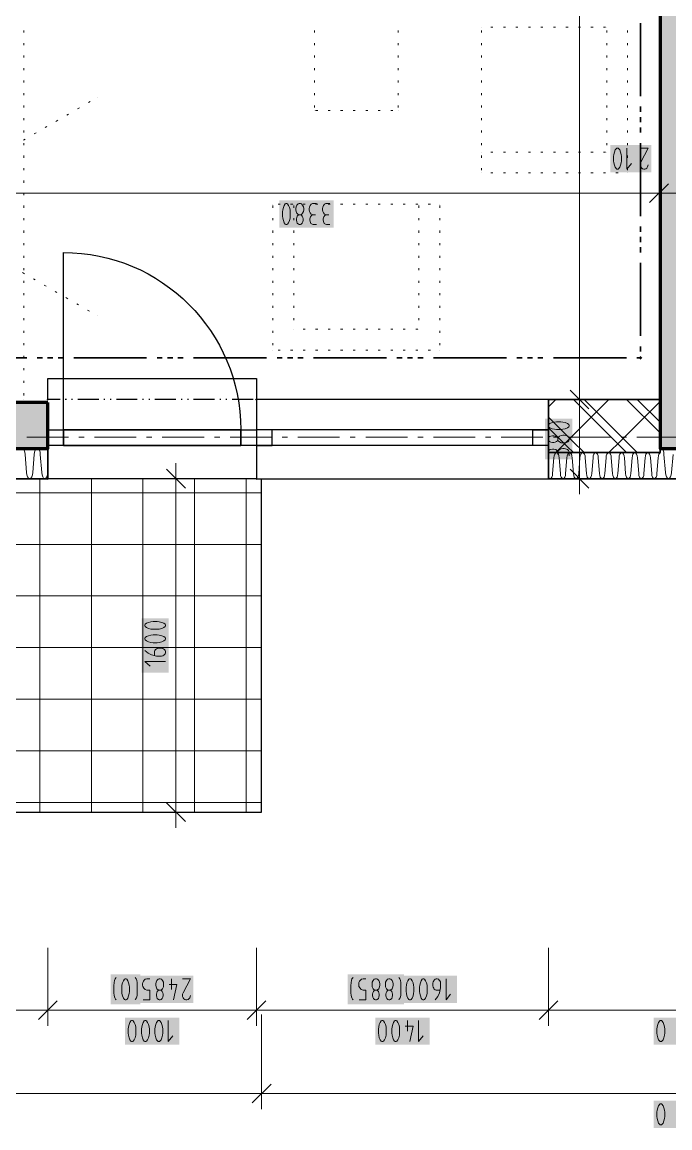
# Model space of a CAD drawing. Header units: millimetres. Extents: x 0 to 594, y 0 to 420.
# Drawn here: x 321.5 to 349.95, y 113.41 to 161.99 of the extents above; entities that cross this region are included whole.
import ezdxf

# ---------------------------------------------------------------- set-up
doc = ezdxf.new("R2010")
doc.units = ezdxf.units.MM
doc.header["$LTSCALE"] = 8
for name, color, linetype in [('PDF_Dvere', 7, 'Continuous'), ('PDF_Koty delkove', 7, 'Continuous'), ('PDF_Nabytek', 7, 'Continuous'), ('PDF_Obecne 0.25', 7, 'Continuous'), ('PDF_Okna', 7, 'Continuous'), ('PDF_Osy hlavni', 7, 'Continuous'), ('PDF_Pozarni useky', 7, 'Continuous'), ('PDF_Srafy', 7, 'Continuous'), ('PDF_Steny obvodove nosne', 7, 'Continuous'), ('PDF_Steny sendvic', 7, 'Continuous'), ('PDF_Zatepleni', 7, 'Continuous')]:
    doc.layers.add(name, color=color, linetype=linetype)

msp = doc.modelspace()

# ---------------------------------------------------------------- linework, layer by layer
at = {"layer": 'PDF_Dvere', "lineweight": 25}
msp.add_lwpolyline([(323.321, 144.084), (323.321, 151.869, -0.414213), (331.106, 144.084)], format="xyb", dxfattribs=at)
for points in [[(323.321, 143.397), (322.634, 143.397), (322.634, 144.084), (323.321, 144.084)], [(323.321, 143.397), (323.321, 144.084)], [(331.792, 143.397), (331.106, 143.397), (331.106, 144.084), (331.792, 144.084)], [(331.106, 143.397), (331.106, 144.084)]]:
    msp.add_lwpolyline(points, close=True, dxfattribs=at)
for points in [[(331.106, 144.084), (323.321, 144.084), (331.106, 144.084)], [(331.106, 143.397), (323.321, 143.397), (331.106, 143.397)]]:
    msp.add_lwpolyline(points, dxfattribs=at)
at = {"layer": 'PDF_Koty delkove', "lineweight": 18}
for points in [[(345.978, 141.932), (345.978, 145.412), (345.978, 158.719), (345.978, 160.747), (345.978, 162.425)], [(347.476, 156.082), (347.476, 155.899), (347.488, 155.808), (347.512, 155.701), (347.549, 155.61), (347.598, 155.548), (347.622, 155.534), (347.671, 155.534), (347.696, 155.548), (347.744, 155.61), (347.781, 155.701), (347.806, 155.808), (347.818, 155.899), (347.818, 156.082), (347.806, 156.174), (347.781, 156.281), (347.744, 156.373), (347.696, 156.434), (347.671, 156.449), (347.622, 156.449)], [(347.622, 156.449), (347.598, 156.434), (347.549, 156.373), (347.512, 156.281), (347.488, 156.174), (347.476, 156.082)], [(348.063, 156.449), (348.063, 155.534), (348.258, 155.777)], [(348.65, 156.449), (348.993, 156.449), (348.674, 155.839), (348.65, 155.777), (348.65, 155.686), (348.674, 155.625), (348.711, 155.579), (348.748, 155.548), (348.797, 155.534), (348.845, 155.534), (348.894, 155.548), (348.931, 155.579), (348.968, 155.625), (348.993, 155.716)], [(349.469, 155.161), (349.469, 154.474), (349.469, 153.787)], [(349.881, 154.886), (349.057, 154.062)], [(409.093, 154.474), (407.169, 154.474), (383.677, 154.474), (382.349, 154.474), (351.392, 154.474), (349.469, 154.474), (318.512, 154.474), (317.184, 154.474), (293.692, 154.474), (291.769, 154.474), (268.276, 154.474), (266.948, 154.474), (235.992, 154.474), (234.068, 154.474)], [(333.207, 153.939), (333.159, 154.001), (333.134, 154.016), (333.085, 154.016), (333.06, 154.001), (333.012, 153.939), (332.975, 153.848), (332.951, 153.741), (332.938, 153.649)], [(333.746, 153.527), (333.77, 153.512), (333.807, 153.466), (333.831, 153.405), (333.843, 153.344), (333.843, 153.283), (333.831, 153.222), (333.807, 153.161), (333.757, 153.115), (333.721, 153.1), (333.672, 153.1), (333.636, 153.115), (333.586, 153.161), (333.562, 153.222), (333.55, 153.283), (333.55, 153.344), (333.562, 153.405), (333.586, 153.466), (333.623, 153.512), (333.647, 153.527), (333.746, 153.527), (333.77, 153.543), (333.819, 153.589), (333.856, 153.665), (333.868, 153.741), (333.868, 153.802), (333.856, 153.878), (333.819, 153.955), (333.77, 154.001), (333.721, 154.016), (333.672, 154.016), (333.623, 154.001), (333.574, 153.955), (333.538, 153.878), (333.526, 153.802)], [(334.43, 154.016), (334.259, 154.016), (334.199, 153.985), (334.149, 153.939), (334.125, 153.863), (334.113, 153.802), (334.113, 153.741), (334.125, 153.665), (334.149, 153.604), (334.199, 153.558), (334.284, 153.527)], [(335.018, 154.016), (334.847, 154.016), (334.786, 153.985), (334.736, 153.939), (334.712, 153.863), (334.7, 153.802), (334.7, 153.741), (334.712, 153.665), (334.736, 153.604), (334.786, 153.558), (334.871, 153.527)], [(332.938, 153.649), (332.938, 153.466), (332.951, 153.375), (332.975, 153.268), (333.012, 153.176), (333.06, 153.115), (333.085, 153.1), (333.134, 153.1), (333.159, 153.115), (333.207, 153.176), (333.244, 153.268), (333.269, 153.375), (333.281, 153.466), (333.281, 153.649), (333.269, 153.741), (333.244, 153.848), (333.207, 153.939)], [(333.526, 153.802), (333.526, 153.741), (333.538, 153.665), (333.574, 153.589), (333.623, 153.543), (333.647, 153.527)], [(334.43, 153.1), (334.284, 153.1), (334.234, 153.115), (334.186, 153.146), (334.161, 153.192), (334.137, 153.283), (334.137, 153.344), (334.161, 153.436), (334.21, 153.497), (334.284, 153.527), (334.381, 153.527)], [(335.018, 153.1), (334.871, 153.1), (334.822, 153.115), (334.773, 153.146), (334.748, 153.192), (334.724, 153.283), (334.724, 153.344), (334.748, 153.436), (334.797, 153.497), (334.871, 153.527), (334.968, 153.527)], [(346.391, 145), (345.566, 145.824)], [(346.665, 145.412), (345.978, 145.412), (345.292, 145.412)], [(345.153, 144.43), (344.97, 144.43), (344.879, 144.418), (344.772, 144.394), (344.681, 144.357), (344.619, 144.309), (344.605, 144.284), (344.605, 144.235), (344.619, 144.21), (344.681, 144.162), (344.772, 144.125), (344.879, 144.1), (344.97, 144.088)], [(344.97, 144.088), (345.153, 144.088), (345.245, 144.1), (345.352, 144.125), (345.444, 144.162), (345.505, 144.21), (345.521, 144.235), (345.521, 144.284), (345.505, 144.309), (345.444, 144.357), (345.352, 144.394), (345.245, 144.418), (345.153, 144.43)], [(345.031, 143.623), (345.016, 143.599), (344.97, 143.562), (344.91, 143.538), (344.848, 143.525), (344.787, 143.525), (344.726, 143.538), (344.665, 143.562), (344.619, 143.611), (344.605, 143.648), (344.605, 143.696), (344.619, 143.733), (344.665, 143.782), (344.726, 143.807), (344.787, 143.819), (344.848, 143.819), (344.91, 143.807), (344.97, 143.782), (345.016, 143.746), (345.031, 143.721)], [(345.245, 143.843), (345.169, 143.831), (345.093, 143.795), (345.047, 143.746), (345.031, 143.721), (345.031, 143.623), (345.047, 143.599), (345.093, 143.55), (345.169, 143.513), (345.245, 143.501), (345.306, 143.501), (345.382, 143.513), (345.459, 143.55), (345.505, 143.599), (345.521, 143.648), (345.521, 143.696), (345.505, 143.746), (345.459, 143.795), (345.382, 143.831), (345.306, 143.843)], [(345.306, 143.843), (345.245, 143.843)], [(344.605, 142.938), (344.605, 143.085), (344.619, 143.134), (344.65, 143.183), (344.696, 143.208), (344.787, 143.232), (344.848, 143.232), (344.94, 143.208), (345.001, 143.159), (345.031, 143.085), (345.031, 142.988)], [(345.521, 142.938), (345.521, 143.109), (345.489, 143.17), (345.444, 143.219), (345.368, 143.244), (345.306, 143.256), (345.245, 143.256), (345.169, 143.244), (345.108, 143.219), (345.063, 143.17), (345.031, 143.085)], [(328.673, 141.519), (327.849, 142.344)], [(328.261, 141.932), (328.261, 142.619)], [(346.391, 141.519), (345.566, 142.344)], [(328.948, 141.932), (328.261, 141.932), (327.574, 141.932)], [(328.261, 127.28), (328.261, 141.932)], [(346.665, 141.932), (345.978, 141.932), (345.292, 141.932)], [(345.978, 141.932), (345.978, 141.245)], [(327.436, 135.071), (327.253, 135.071), (327.162, 135.058), (327.055, 135.034), (326.963, 134.997), (326.902, 134.949), (326.887, 134.924), (326.887, 134.876), (326.902, 134.851), (326.963, 134.802), (327.055, 134.765), (327.162, 134.74), (327.253, 134.728), (327.436, 134.728), (327.528, 134.74), (327.635, 134.765), (327.726, 134.802), (327.788, 134.851), (327.803, 134.876)], [(327.803, 134.876), (327.803, 134.924), (327.788, 134.949), (327.726, 134.997), (327.635, 135.034), (327.528, 135.058), (327.436, 135.071)], [(327.314, 134.166), (327.314, 134.337), (327.33, 134.386), (327.36, 134.423), (327.391, 134.447), (327.436, 134.471), (327.497, 134.484), (327.619, 134.484), (327.68, 134.471), (327.726, 134.447), (327.757, 134.423), (327.788, 134.386), (327.803, 134.337), (327.803, 134.288), (327.788, 134.239), (327.757, 134.203), (327.726, 134.178), (327.68, 134.153), (327.619, 134.141), (327.406, 134.141), (327.192, 134.19), (327.039, 134.263), (326.887, 134.386)], [(327.803, 133.897), (326.887, 133.897), (327.131, 133.701)], [(328.948, 127.28), (328.261, 127.28), (327.574, 127.28)], [(328.673, 126.868), (327.849, 127.692)], [(328.261, 127.28), (328.261, 126.593)], [(322.634, 118.581), (322.634, 119.298), (322.634, 119.328), (322.634, 119.379), (322.634, 119.407), (322.634, 119.437), (322.634, 119.467), (322.634, 119.483), (322.634, 119.514), (322.634, 119.595), (322.634, 119.627), (322.634, 119.648), (322.634, 119.682), (322.634, 119.746), (322.634, 119.781), (322.634, 120.008), (322.634, 120.046), (322.634, 121.329)], [(331.792, 119.278), (331.792, 119.326), (331.792, 119.354), (331.792, 119.382), (331.792, 119.41), (331.792, 119.426), (331.792, 119.455), (331.792, 119.532), (331.792, 119.563), (331.792, 119.583), (331.792, 119.615), (331.792, 119.677), (331.792, 119.71), (331.792, 119.926), (331.792, 119.962), (331.792, 120.066), (331.792, 120.103), (331.792, 121.329)], [(344.615, 118.581), (344.615, 119.182), (344.615, 119.208), (344.615, 119.253), (344.615, 119.279), (344.615, 119.305), (344.615, 119.331), (344.615, 119.346), (344.615, 119.373), (344.615, 119.445), (344.615, 119.474), (344.615, 119.492), (344.615, 119.522), (344.615, 119.579), (344.615, 119.61), (344.615, 119.811), (344.615, 119.845), (344.615, 119.941), (344.615, 119.976), (344.615, 120.051), (344.615, 120.087), (344.615, 121.329)], [(325.633, 119.039), (325.608, 119.069), (325.572, 119.131), (325.547, 119.221), (325.535, 119.344), (325.535, 119.649), (325.547, 119.802), (325.559, 119.894), (325.584, 119.955), (325.633, 120.015)], [(326.463, 120.015), (326.512, 119.955), (326.536, 119.894), (326.549, 119.802), (326.561, 119.649), (326.561, 119.344), (326.549, 119.221), (326.524, 119.131), (326.487, 119.069), (326.463, 119.039)], [(336.038, 119.039), (336.013, 119.069), (335.976, 119.131), (335.952, 119.221), (335.939, 119.344), (335.939, 119.649), (335.952, 119.802), (335.964, 119.894), (335.988, 119.955), (336.038, 120.015)], [(338.04, 120.015), (338.089, 119.955), (338.113, 119.894), (338.126, 119.802), (338.138, 119.649), (338.138, 119.344), (338.126, 119.221), (338.101, 119.131), (338.064, 119.069), (338.04, 119.039)], [(326.802, 119.619), (326.79, 119.679), (326.79, 119.741), (326.802, 119.802), (326.827, 119.862), (326.863, 119.908), (326.912, 119.939), (326.985, 119.955), (327.107, 119.955)], [(326.814, 119.039), (327.107, 119.039), (327.107, 119.466), (326.985, 119.466), (326.9, 119.497), (326.851, 119.543), (326.802, 119.619)], [(327.962, 119.71), (328.304, 119.71), (328.157, 119.039)], [(328.06, 119.955), (328.06, 119.497)], [(328.548, 119.955), (328.891, 119.955), (328.573, 119.344), (328.548, 119.283), (328.548, 119.191), (328.573, 119.131), (328.609, 119.085), (328.646, 119.054), (328.695, 119.039), (328.743, 119.039), (328.792, 119.054), (328.829, 119.085)], [(336.282, 119.741), (336.294, 119.802), (336.318, 119.862), (336.355, 119.908), (336.403, 119.939), (336.476, 119.955), (336.599, 119.955)], [(336.306, 119.039), (336.599, 119.039), (336.599, 119.466), (336.476, 119.466), (336.391, 119.497), (336.342, 119.543), (336.294, 119.619), (336.282, 119.679), (336.282, 119.741)], [(338.367, 119.588), (338.367, 119.405), (338.379, 119.314), (338.403, 119.207), (338.44, 119.115), (338.488, 119.054), (338.513, 119.039), (338.562, 119.039), (338.587, 119.054), (338.635, 119.115), (338.672, 119.207), (338.696, 119.314), (338.709, 119.405), (338.709, 119.588), (338.696, 119.679), (338.672, 119.786), (338.635, 119.878), (338.587, 119.939), (338.562, 119.955), (338.513, 119.955)], [(338.513, 119.955), (338.488, 119.939), (338.44, 119.878), (338.403, 119.786), (338.379, 119.679), (338.367, 119.588)], [(339.856, 119.466), (339.686, 119.466), (339.636, 119.481), (339.6, 119.512), (339.576, 119.543), (339.551, 119.588), (339.539, 119.649), (339.539, 119.771), (339.551, 119.832), (339.576, 119.878), (339.6, 119.908), (339.636, 119.939), (339.686, 119.955), (339.734, 119.955), (339.783, 119.939), (339.82, 119.908)], [(339.82, 119.908), (339.844, 119.878), (339.869, 119.832), (339.881, 119.771), (339.881, 119.558), (339.832, 119.344), (339.759, 119.191), (339.636, 119.039)], [(340.125, 119.955), (340.125, 119.039), (340.32, 119.283)], [(322.634, 119.268), (322.634, 118.581), (322.634, 117.894)], [(327.596, 119.466), (327.62, 119.45), (327.657, 119.405), (327.681, 119.344), (327.693, 119.283), (327.693, 119.221), (327.681, 119.161), (327.657, 119.1), (327.608, 119.054), (327.571, 119.039), (327.523, 119.039), (327.486, 119.054), (327.437, 119.1), (327.413, 119.161), (327.4, 119.221), (327.4, 119.283), (327.413, 119.344), (327.437, 119.405), (327.474, 119.45), (327.498, 119.466)], [(328.829, 119.085), (328.866, 119.131), (328.891, 119.221)], [(331.792, 118.581), (331.792, 119.25), (331.792, 119.278)], [(331.792, 119.268), (331.792, 118.581), (331.792, 117.894)], [(337.088, 119.466), (337.112, 119.45), (337.148, 119.405), (337.173, 119.344), (337.185, 119.283), (337.185, 119.221), (337.173, 119.161), (337.148, 119.1), (337.099, 119.054), (337.063, 119.039), (337.014, 119.039), (336.978, 119.054), (336.929, 119.1), (336.904, 119.161), (336.892, 119.221), (336.892, 119.283), (336.904, 119.344), (336.929, 119.405), (336.965, 119.45), (336.989, 119.466)], [(337.674, 119.466), (337.698, 119.45), (337.735, 119.405), (337.759, 119.344), (337.771, 119.283), (337.771, 119.221), (337.759, 119.161), (337.735, 119.1), (337.685, 119.054), (337.649, 119.039), (337.6, 119.039), (337.564, 119.054), (337.515, 119.1), (337.491, 119.161), (337.478, 119.221), (337.478, 119.283), (337.491, 119.344)], [(337.491, 119.344), (337.515, 119.405), (337.551, 119.45), (337.575, 119.466)], [(344.615, 119.268), (344.615, 118.581), (344.615, 117.894)], [(229.214, 118.581), (240.846, 118.581), (253.668, 118.581), (262.827, 118.581), (268.276, 118.581), (281.098, 118.581), (304.362, 118.581), (317.184, 118.581), (322.634, 118.581), (331.792, 118.581), (344.615, 118.581), (356.246, 118.581), (369.069, 118.581), (378.227, 118.581), (383.677, 118.581), (396.499, 118.581), (415.687, 118.581)], [(323.046, 118.993), (322.222, 118.169)], [(332.205, 118.993), (331.38, 118.169)], [(345.027, 118.993), (344.203, 118.169)], [(327.017, 117.283), (327.053, 117.375), (327.078, 117.482), (327.091, 117.573), (327.091, 117.756), (327.078, 117.848), (327.053, 117.955), (327.017, 118.046), (326.968, 118.108), (326.943, 118.123), (326.895, 118.123), (326.87, 118.108), (326.821, 118.046), (326.785, 117.955), (326.761, 117.848), (326.748, 117.756)], [(327.922, 118.123), (327.922, 117.207), (328.117, 117.451)], [(332.021, 114.923), (332.021, 118.389)], [(337.739, 117.756), (337.739, 117.573), (337.751, 117.482), (337.775, 117.375), (337.812, 117.283), (337.86, 117.222), (337.885, 117.207), (337.934, 117.207), (337.959, 117.222), (338.007, 117.283), (338.044, 117.375), (338.069, 117.482), (338.081, 117.573), (338.081, 117.756), (338.069, 117.848), (338.044, 117.955), (338.007, 118.046), (337.959, 118.108), (337.934, 118.123), (337.885, 118.123), (337.86, 118.108), (337.812, 118.046), (337.775, 117.955), (337.751, 117.848), (337.739, 117.756)], [(338.423, 118.123), (338.423, 117.665)], [(338.913, 118.123), (338.913, 117.207), (339.108, 117.451)], [(326.748, 117.756), (326.748, 117.573), (326.761, 117.482), (326.785, 117.375), (326.821, 117.283), (326.87, 117.222), (326.895, 117.207), (326.943, 117.207), (326.968, 117.222), (327.017, 117.283)], [(338.326, 117.879), (338.668, 117.879), (338.521, 117.207)], [(332.434, 115.335), (331.609, 114.511)], [(332.021, 115.61), (332.021, 114.923), (332.021, 114.236)], [(542.628, 114.923), (535.955, 114.923), (527.974, 114.923), (509.656, 114.923), (471.922, 114.923), (428.509, 114.923), (397.232, 114.923), (368.84, 114.923), (332.021, 114.923), (303.629, 114.923), (281.831, 114.923), (253.439, 114.923), (216.621, 114.923), (188.229, 114.923), (162.355, 114.923), (144.112, 114.923), (139.207, 114.923), (109.188, 114.923), (95.862, 114.923)]]:
    msp.add_lwpolyline(points, dxfattribs=at)
for points in [[(327.436, 135.658), (327.253, 135.658), (327.162, 135.645), (327.055, 135.621), (326.963, 135.584), (326.902, 135.536), (326.887, 135.511), (326.887, 135.463), (326.902, 135.438), (326.963, 135.389), (327.055, 135.353), (327.162, 135.328), (327.253, 135.315), (327.436, 135.315), (327.528, 135.328), (327.635, 135.353), (327.726, 135.389), (327.788, 135.438), (327.803, 135.463), (327.803, 135.511), (327.788, 135.536), (327.726, 135.584), (327.635, 135.621), (327.528, 135.645)], [(325.877, 119.588), (325.877, 119.405), (325.89, 119.314), (325.914, 119.207), (325.95, 119.115), (325.999, 119.054), (326.024, 119.039), (326.072, 119.039), (326.097, 119.054), (326.145, 119.115), (326.182, 119.207), (326.207, 119.314), (326.219, 119.405), (326.219, 119.588), (326.207, 119.679), (326.182, 119.786), (326.145, 119.878), (326.097, 119.939), (326.072, 119.955), (326.024, 119.955), (325.999, 119.939), (325.95, 119.878), (325.914, 119.786), (325.89, 119.679)], [(327.376, 119.741), (327.376, 119.679), (327.389, 119.603), (327.425, 119.527), (327.474, 119.481), (327.498, 119.466), (327.596, 119.466), (327.62, 119.481), (327.669, 119.527), (327.706, 119.603), (327.718, 119.679), (327.718, 119.741), (327.706, 119.817), (327.669, 119.894), (327.62, 119.939), (327.571, 119.955), (327.523, 119.955), (327.474, 119.939), (327.425, 119.894), (327.389, 119.817)], [(336.868, 119.741), (336.868, 119.679), (336.88, 119.603), (336.916, 119.527), (336.965, 119.481), (336.989, 119.466), (337.088, 119.466), (337.112, 119.481), (337.161, 119.527), (337.197, 119.603), (337.21, 119.679), (337.21, 119.741), (337.197, 119.817), (337.161, 119.894), (337.112, 119.939), (337.063, 119.955), (337.014, 119.955), (336.965, 119.939), (336.916, 119.894), (336.88, 119.817)], [(337.454, 119.741), (337.454, 119.679), (337.466, 119.603), (337.502, 119.527), (337.551, 119.481), (337.575, 119.466), (337.674, 119.466), (337.698, 119.481), (337.747, 119.527), (337.784, 119.603), (337.796, 119.679), (337.796, 119.741), (337.784, 119.817), (337.747, 119.894), (337.698, 119.939), (337.649, 119.955), (337.6, 119.955), (337.551, 119.939), (337.502, 119.894), (337.466, 119.817)], [(338.953, 119.588), (338.953, 119.405), (338.965, 119.314), (338.99, 119.207), (339.026, 119.115), (339.074, 119.054), (339.099, 119.039), (339.148, 119.039), (339.173, 119.054), (339.221, 119.115), (339.258, 119.207), (339.283, 119.314), (339.295, 119.405), (339.295, 119.588), (339.283, 119.679), (339.258, 119.786), (339.221, 119.878), (339.173, 119.939), (339.148, 119.955), (339.099, 119.955), (339.074, 119.939), (339.026, 119.878), (338.99, 119.786), (338.965, 119.679)], [(326.161, 117.756), (326.161, 117.573), (326.173, 117.482), (326.198, 117.375), (326.234, 117.283), (326.283, 117.222), (326.308, 117.207), (326.356, 117.207), (326.381, 117.222), (326.43, 117.283), (326.466, 117.375), (326.491, 117.482), (326.504, 117.573), (326.504, 117.756), (326.491, 117.848), (326.466, 117.955), (326.43, 118.046), (326.381, 118.108), (326.356, 118.123), (326.308, 118.123), (326.283, 118.108), (326.234, 118.046), (326.198, 117.955), (326.173, 117.848)], [(327.335, 117.756), (327.335, 117.573), (327.348, 117.482), (327.372, 117.375), (327.409, 117.283), (327.457, 117.222), (327.482, 117.207), (327.53, 117.207), (327.555, 117.222), (327.604, 117.283), (327.64, 117.375), (327.665, 117.482), (327.678, 117.573), (327.678, 117.756), (327.665, 117.848), (327.64, 117.955), (327.604, 118.046), (327.555, 118.108), (327.53, 118.123), (327.482, 118.123), (327.457, 118.108), (327.409, 118.046), (327.372, 117.955), (327.348, 117.848)], [(337.151, 117.756), (337.151, 117.573), (337.164, 117.482), (337.188, 117.375), (337.225, 117.283), (337.273, 117.222), (337.298, 117.207), (337.347, 117.207), (337.372, 117.222), (337.42, 117.283), (337.457, 117.375), (337.482, 117.482), (337.494, 117.573), (337.494, 117.756), (337.482, 117.848), (337.457, 117.955), (337.42, 118.046), (337.372, 118.108), (337.347, 118.123), (337.298, 118.123), (337.273, 118.108), (337.225, 118.046), (337.188, 117.955), (337.164, 117.848)], [(349.378, 117.756), (349.378, 117.573), (349.391, 117.482), (349.415, 117.375), (349.452, 117.283), (349.5, 117.222), (349.525, 117.207), (349.574, 117.207), (349.599, 117.222), (349.647, 117.283), (349.684, 117.375), (349.709, 117.482), (349.721, 117.573), (349.721, 117.756), (349.709, 117.848), (349.684, 117.955), (349.647, 118.046), (349.599, 118.108), (349.574, 118.123), (349.525, 118.123), (349.5, 118.108), (349.452, 118.046), (349.415, 117.955), (349.391, 117.848)], [(349.378, 114.098), (349.378, 113.915), (349.391, 113.824), (349.415, 113.717), (349.452, 113.626), (349.5, 113.564), (349.525, 113.549), (349.574, 113.549), (349.599, 113.564), (349.647, 113.626), (349.684, 113.717), (349.709, 113.824), (349.721, 113.915), (349.721, 114.098), (349.709, 114.19), (349.684, 114.297), (349.647, 114.388), (349.599, 114.45), (349.574, 114.465), (349.525, 114.465), (349.5, 114.45), (349.452, 114.388), (349.415, 114.297), (349.391, 114.19)]]:
    msp.add_lwpolyline(points, close=True, dxfattribs=at)
at = {"layer": 'PDF_Koty delkove', "color": 7, "lineweight": 18, "true_color": 0xffffff, "transparency": 33554559}
for points in [[(349.13, 156.587), (347.339, 156.587), (349.13, 155.396), (347.339, 155.396)], [(335.18, 154.154), (332.801, 154.154), (335.18, 152.963), (332.801, 152.963)], [(345.658, 142.776), (345.658, 144.567), (344.467, 142.776), (344.467, 144.567)], [(327.941, 133.416), (327.941, 135.795), (326.75, 133.416), (326.75, 135.795)], [(326.699, 120.153), (325.398, 120.153), (326.699, 118.841), (325.398, 118.841)], [(329.028, 120.092), (326.653, 120.092), (329.028, 118.902), (326.653, 118.902)], [(338.275, 120.153), (335.802, 120.153), (338.275, 118.841), (335.802, 118.841)], [(340.605, 120.092), (338.23, 120.092), (340.605, 118.902), (338.23, 118.902)], [(328.402, 118.261), (326.024, 118.261), (328.402, 117.07), (326.024, 117.07)], [(339.393, 118.261), (337.014, 118.261), (339.393, 117.07), (337.014, 117.07)], [(351.62, 118.261), (349.241, 118.261), (351.62, 117.07), (349.241, 117.07)], [(351.62, 114.603), (349.241, 114.603), (351.62, 113.412), (349.241, 113.412)]]:
    msp.add_solid(points, dxfattribs=at)
at = {"layer": 'PDF_Nabytek', "lineweight": 13}
for points in [[(341.676, 161.774), (341.676, 161.774)], [(342.177, 161.774), (342.085, 161.774)], [(342.726, 161.774), (342.635, 161.774)], [(343.276, 161.774), (343.184, 161.774)], [(343.825, 161.774), (343.734, 161.774)], [(344.375, 161.774), (344.283, 161.774)], [(344.924, 161.774), (344.833, 161.774)], [(345.474, 161.774), (345.382, 161.774)], [(346.023, 161.774), (345.932, 161.774)], [(346.573, 161.774), (346.481, 161.774)], [(347.122, 161.774), (347.031, 161.774)], [(347.171, 161.774), (347.171, 161.774)], [(321.573, 161.529), (321.573, 161.621)], [(334.349, 161.529), (334.349, 161.621)], [(338.013, 161.529), (338.013, 161.621)], [(341.676, 161.529), (341.676, 161.621)], [(347.171, 161.529), (347.171, 161.621)], [(348.087, 161.529), (348.087, 161.621)], [(321.573, 160.98), (321.573, 161.071)], [(334.349, 160.98), (334.349, 161.071)], [(338.013, 160.98), (338.013, 161.071)], [(341.676, 160.98), (341.676, 161.071)], [(347.171, 160.98), (347.171, 161.071)], [(348.087, 160.98), (348.087, 161.071)], [(321.573, 160.43), (321.573, 160.522)], [(334.349, 160.43), (334.349, 160.522)], [(338.013, 160.43), (338.013, 160.522)], [(341.676, 160.43), (341.676, 160.522)], [(347.171, 160.43), (347.171, 160.522)], [(348.087, 160.43), (348.087, 160.522)], [(321.573, 159.881), (321.573, 159.972)], [(334.349, 159.881), (334.349, 159.972)], [(338.013, 159.881), (338.013, 159.972)], [(341.676, 159.881), (341.676, 159.972)], [(347.171, 159.881), (347.171, 159.972)], [(348.087, 159.881), (348.087, 159.972)], [(321.573, 159.331), (321.573, 159.423)], [(334.349, 159.331), (334.349, 159.423)], [(338.013, 159.331), (338.013, 159.423)], [(341.676, 159.331), (341.676, 159.423)], [(347.171, 159.331), (347.171, 159.423)], [(348.087, 159.331), (348.087, 159.423)], [(321.573, 158.782), (321.573, 158.873)], [(334.349, 158.782), (334.349, 158.873)], [(338.013, 158.782), (338.013, 158.873)], [(341.676, 158.782), (341.676, 158.873)], [(347.171, 158.782), (347.171, 158.873)], [(348.087, 158.782), (348.087, 158.873)], [(324.417, 158.454), (324.496, 158.5)], [(324.822, 158.688), (324.822, 158.688)], [(321.573, 158.232), (321.573, 158.324)], [(323.465, 157.905), (323.545, 157.951)], [(323.941, 158.18), (324.02, 158.225)], [(334.349, 158.232), (334.349, 158.324)], [(334.349, 158.111), (334.349, 158.111)], [(334.349, 158.111), (334.349, 158.111)], [(334.483, 158.111), (334.392, 158.111)], [(335.033, 158.111), (334.941, 158.111)], [(335.582, 158.111), (335.491, 158.111)], [(336.132, 158.111), (336.04, 158.111)], [(336.681, 158.111), (336.59, 158.111)], [(337.231, 158.111), (337.139, 158.111)], [(337.78, 158.111), (337.689, 158.111)], [(338.013, 158.232), (338.013, 158.324)], [(338.013, 158.111), (338.013, 158.111)], [(338.013, 158.111), (338.013, 158.111)], [(341.676, 158.232), (341.676, 158.324)], [(347.171, 158.232), (347.171, 158.324)], [(348.087, 158.232), (348.087, 158.324)], [(321.573, 157.683), (321.573, 157.774)], [(322.513, 157.355), (322.593, 157.401)], [(322.989, 157.63), (323.069, 157.676)], [(341.676, 157.683), (341.676, 157.774)], [(347.171, 157.683), (347.171, 157.774)], [(348.087, 157.683), (348.087, 157.774)], [(321.573, 157.133), (321.573, 157.225)], [(322.038, 157.081), (322.117, 157.126)], [(341.676, 157.133), (341.676, 157.225)], [(347.171, 157.133), (347.171, 157.225)], [(348.087, 157.133), (348.087, 157.225)], [(321.562, 156.806), (321.641, 156.852)], [(321.573, 156.584), (321.573, 156.675)], [(341.676, 156.584), (341.676, 156.675)], [(347.171, 156.584), (347.171, 156.675)], [(348.087, 156.584), (348.087, 156.675)], [(321.573, 156.034), (321.573, 156.126)], [(341.676, 156.279), (341.676, 156.279)], [(341.676, 156.034), (341.676, 156.126)], [(342.177, 156.279), (342.085, 156.279)], [(342.726, 156.279), (342.635, 156.279)], [(343.276, 156.279), (343.184, 156.279)], [(343.825, 156.279), (343.734, 156.279)], [(344.375, 156.279), (344.283, 156.279)], [(344.924, 156.279), (344.833, 156.279)], [(345.474, 156.279), (345.382, 156.279)], [(346.023, 156.279), (345.932, 156.279)], [(346.573, 156.279), (346.481, 156.279)], [(347.122, 156.279), (347.031, 156.279)], [(347.171, 156.279), (347.171, 156.279)], [(347.171, 156.279), (347.171, 156.279)], [(348.087, 156.034), (348.087, 156.126)], [(321.573, 155.484), (321.573, 155.576)], [(341.676, 155.484), (341.676, 155.576)], [(348.087, 155.484), (348.087, 155.576)], [(321.573, 154.935), (321.573, 155.027)], [(341.676, 155.363), (341.676, 155.363)], [(341.676, 155.363), (341.676, 155.363)], [(342.177, 155.363), (342.085, 155.363)], [(342.726, 155.363), (342.635, 155.363)], [(343.276, 155.363), (343.184, 155.363)], [(343.825, 155.363), (343.734, 155.363)], [(344.375, 155.363), (344.283, 155.363)], [(344.924, 155.363), (344.833, 155.363)], [(345.474, 155.363), (345.382, 155.363)], [(346.023, 155.363), (345.932, 155.363)], [(346.573, 155.363), (346.481, 155.363)], [(347.122, 155.363), (347.031, 155.363)], [(347.672, 155.363), (347.58, 155.363)], [(348.087, 155.363), (348.087, 155.363)], [(348.087, 155.363), (348.087, 155.363)], [(321.573, 154.385), (321.573, 154.477)], [(321.573, 153.836), (321.573, 153.927)], [(332.517, 153.989), (332.517, 153.989)], [(332.517, 153.989), (332.517, 153.989)], [(332.517, 153.836), (332.517, 153.927)], [(332.835, 153.989), (332.743, 153.989)], [(333.384, 153.989), (333.293, 153.989)], [(333.433, 153.989), (333.433, 153.989)], [(333.433, 153.836), (333.433, 153.927)], [(333.934, 153.989), (333.842, 153.989)], [(334.483, 153.989), (334.392, 153.989)], [(335.033, 153.989), (334.941, 153.989)], [(335.582, 153.989), (335.491, 153.989)], [(336.132, 153.989), (336.04, 153.989)], [(336.681, 153.989), (336.59, 153.989)], [(337.231, 153.989), (337.139, 153.989)], [(337.78, 153.989), (337.689, 153.989)], [(338.33, 153.989), (338.238, 153.989)], [(338.88, 153.989), (338.788, 153.989)], [(338.928, 153.989), (338.928, 153.989)], [(338.928, 153.836), (338.928, 153.927)], [(339.429, 153.989), (339.337, 153.989)], [(339.844, 153.989), (339.844, 153.989)], [(339.844, 153.989), (339.844, 153.989)], [(339.844, 153.836), (339.844, 153.927)], [(321.573, 153.286), (321.573, 153.378)], [(332.517, 153.286), (332.517, 153.378)], [(333.433, 153.286), (333.433, 153.378)], [(338.928, 153.286), (338.928, 153.378)], [(339.844, 153.286), (339.844, 153.378)], [(321.573, 152.737), (321.573, 152.828)], [(332.517, 152.737), (332.517, 152.828)], [(333.433, 152.737), (333.433, 152.828)], [(338.928, 152.737), (338.928, 152.828)], [(339.844, 152.737), (339.844, 152.828)], [(321.573, 152.187), (321.573, 152.279)], [(332.517, 152.187), (332.517, 152.279)], [(333.433, 152.187), (333.433, 152.279)], [(338.928, 152.187), (338.928, 152.279)], [(339.844, 152.187), (339.844, 152.279)], [(321.573, 151.638), (321.573, 151.729)], [(332.517, 151.638), (332.517, 151.729)], [(333.433, 151.638), (333.433, 151.729)], [(338.928, 151.638), (338.928, 151.729)], [(339.844, 151.638), (339.844, 151.729)], [(321.573, 151.088), (321.573, 151.18)], [(332.517, 151.088), (332.517, 151.18)], [(333.433, 151.088), (333.433, 151.18)], [(338.928, 151.088), (338.928, 151.18)], [(339.844, 151.088), (339.844, 151.18)], [(321.603, 150.938), (321.524, 150.984)], [(321.573, 150.539), (321.573, 150.63)], [(322.079, 150.663), (322, 150.709)], [(332.517, 150.539), (332.517, 150.63)], [(333.433, 150.539), (333.433, 150.63)], [(338.928, 150.539), (338.928, 150.63)], [(339.844, 150.539), (339.844, 150.63)], [(322.555, 150.388), (322.476, 150.434)], [(323.031, 150.114), (322.952, 150.159)], [(321.573, 149.989), (321.573, 150.081)], [(323.507, 149.839), (323.427, 149.885)], [(332.517, 149.989), (332.517, 150.081)], [(333.433, 149.989), (333.433, 150.081)], [(338.928, 149.989), (338.928, 150.081)], [(339.844, 149.989), (339.844, 150.081)], [(321.573, 149.44), (321.573, 149.531)], [(323.983, 149.564), (323.903, 149.61)], [(324.459, 149.289), (324.379, 149.335)], [(332.517, 149.44), (332.517, 149.531)], [(333.433, 149.44), (333.433, 149.531)], [(338.928, 149.44), (338.928, 149.531)], [(339.844, 149.44), (339.844, 149.531)], [(321.573, 148.89), (321.573, 148.982)], [(324.822, 149.079), (324.822, 149.079)], [(332.517, 148.89), (332.517, 148.982)], [(333.433, 148.89), (333.433, 148.982)], [(338.928, 148.89), (338.928, 148.982)], [(339.844, 148.89), (339.844, 148.982)], [(321.573, 148.341), (321.573, 148.432)], [(332.517, 148.341), (332.517, 148.432)], [(333.433, 148.494), (333.433, 148.494)], [(333.433, 148.494), (333.433, 148.494)], [(333.934, 148.494), (333.842, 148.494)], [(334.483, 148.494), (334.392, 148.494)], [(335.033, 148.494), (334.941, 148.494)], [(335.582, 148.494), (335.491, 148.494)], [(336.132, 148.494), (336.04, 148.494)], [(336.681, 148.494), (336.59, 148.494)], [(337.231, 148.494), (337.139, 148.494)], [(337.78, 148.494), (337.689, 148.494)], [(338.33, 148.494), (338.238, 148.494)], [(338.88, 148.494), (338.788, 148.494)], [(338.928, 148.494), (338.928, 148.494)], [(338.928, 148.494), (338.928, 148.494)], [(339.844, 148.341), (339.844, 148.432)], [(321.573, 147.791), (321.573, 147.883)], [(332.517, 147.791), (332.517, 147.883)], [(339.844, 147.791), (339.844, 147.883)], [(321.573, 147.242), (321.573, 147.333)], [(332.517, 147.578), (332.517, 147.578)], [(332.517, 147.578), (332.517, 147.578)], [(332.835, 147.578), (332.743, 147.578)], [(333.384, 147.578), (333.293, 147.578)], [(333.934, 147.578), (333.842, 147.578)], [(334.483, 147.578), (334.392, 147.578)], [(335.033, 147.578), (334.941, 147.578)], [(335.582, 147.578), (335.491, 147.578)], [(336.132, 147.578), (336.04, 147.578)], [(336.681, 147.578), (336.59, 147.578)], [(337.231, 147.578), (337.139, 147.578)], [(337.78, 147.578), (337.689, 147.578)], [(338.33, 147.578), (338.238, 147.578)], [(338.88, 147.578), (338.788, 147.578)], [(339.429, 147.578), (339.337, 147.578)], [(339.844, 147.578), (339.844, 147.578)], [(339.844, 147.578), (339.844, 147.578)], [(321.573, 146.692), (321.573, 146.784)], [(321.573, 146.142), (321.573, 146.234)], [(321.573, 145.593), (321.573, 145.685)], [(321.573, 145.412), (321.573, 145.412)]]:
    msp.add_lwpolyline(points, dxfattribs=at)
at = {"layer": 'PDF_Obecne 0.25', "lineweight": 25}
for points in [[(322.634, 145.412), (322.634, 146.328), (331.792, 146.328), (331.792, 145.412)], [(303.629, 127.28), (332.022, 127.28), (332.022, 141.934)], [(331.792, 141.932), (322.634, 141.932)]]:
    msp.add_lwpolyline(points, dxfattribs=at)
at = {"layer": 'PDF_Okna', "lineweight": 25}
for points in [[(331.792, 145.412), (331.792, 141.932)], [(344.615, 145.412), (331.792, 145.412)], [(344.615, 144.084), (331.792, 144.084)], [(344.615, 143.397), (331.792, 143.397)], [(331.792, 141.932), (344.615, 141.932)]]:
    msp.add_lwpolyline(points, dxfattribs=at)
for points in [[(331.792, 143.397), (332.479, 143.397), (332.479, 144.084), (331.792, 144.084)], [(344.615, 143.397), (343.928, 143.397), (343.928, 144.084), (344.615, 144.084)]]:
    msp.add_lwpolyline(points, close=True, dxfattribs=at)
at = {"layer": 'PDF_Osy hlavni', "lineweight": 18}
for points in [[(323.539, 143.763), (321.707, 143.763)], [(324.225, 143.763), (323.997, 143.763)], [(326.515, 143.763), (324.683, 143.763)], [(327.202, 143.763), (326.973, 143.763)], [(329.492, 143.763), (327.66, 143.763)], [(330.179, 143.763), (329.95, 143.763)], [(332.468, 143.763), (330.637, 143.763)], [(333.155, 143.763), (332.926, 143.763)], [(335.445, 143.763), (333.613, 143.763)], [(336.132, 143.763), (335.903, 143.763)], [(338.422, 143.763), (336.59, 143.763)], [(339.109, 143.763), (338.88, 143.763)], [(341.398, 143.763), (339.566, 143.763)], [(342.085, 143.763), (341.856, 143.763)], [(344.375, 143.763), (342.543, 143.763)], [(345.062, 143.763), (344.833, 143.763)], [(347.351, 143.763), (345.52, 143.763)], [(348.038, 143.763), (347.809, 143.763)], [(350.328, 143.763), (348.496, 143.763)]]:
    msp.add_lwpolyline(points, dxfattribs=at)
at = {"layer": 'PDF_Pozarni useky', "lineweight": 35}
for points in [[(348.658, 158.736), (348.658, 161.941)], [(348.658, 158.049), (348.658, 158.278)], [(348.658, 157.591), (348.658, 157.82)], [(348.658, 157.133), (348.658, 157.362)], [(348.658, 153.47), (348.658, 156.675)], [(348.658, 152.783), (348.658, 153.012)], [(348.658, 152.325), (348.658, 152.554)], [(348.658, 151.867), (348.658, 152.096)], [(348.658, 148.203), (348.658, 151.409)], [(348.658, 147.516), (348.658, 147.745)], [(321.707, 147.244), (318.501, 147.244)], [(322.394, 147.244), (322.165, 147.244)], [(322.852, 147.244), (322.623, 147.244)], [(323.31, 147.244), (323.081, 147.244)], [(326.973, 147.244), (323.768, 147.244)], [(327.66, 147.244), (327.431, 147.244)], [(328.118, 147.244), (327.889, 147.244)], [(328.576, 147.244), (328.347, 147.244)], [(332.24, 147.244), (329.034, 147.244)], [(332.927, 147.244), (332.698, 147.244)], [(333.385, 147.244), (333.156, 147.244)], [(333.842, 147.244), (333.613, 147.244)], [(337.506, 147.244), (334.3, 147.244)], [(338.193, 147.244), (337.964, 147.244)], [(338.651, 147.244), (338.422, 147.244)], [(339.109, 147.244), (338.88, 147.244)], [(342.772, 147.244), (339.567, 147.244)], [(343.459, 147.244), (343.23, 147.244)], [(343.917, 147.244), (343.688, 147.244)], [(344.375, 147.244), (344.146, 147.244)], [(348.039, 147.244), (344.833, 147.244)], [(348.658, 147.244), (348.496, 147.244)], [(348.658, 147.244), (348.658, 147.287)]]:
    msp.add_lwpolyline(points, dxfattribs=at)
at = {"layer": 'PDF_Pozarni useky', "lineweight": 35, "transparency": 33554559}
for points in [[(348.738, 147.244), (348.658, 147.163), (348.658, 147.324), (348.578, 147.244)], [(348.658, 147.163), (348.578, 147.244), (348.738, 147.244), (348.658, 147.324)]]:
    msp.add_solid(points, dxfattribs=at)
at = {"layer": 'PDF_Srafy', "lineweight": 9}
for points in [[(322.279, 141.932), (322.279, 141.314), (322.279, 136.78), (322.279, 132.247), (322.279, 127.713), (322.279, 127.278)], [(324.545, 141.932), (324.545, 139.047), (324.545, 134.513), (324.545, 129.98), (324.545, 127.278)], [(326.812, 141.932), (326.812, 141.314), (326.812, 136.78), (326.812, 132.247), (326.812, 127.713), (326.812, 127.278)], [(329.079, 141.932), (329.079, 139.047), (329.079, 134.513), (329.079, 129.98), (329.079, 127.278)], [(331.346, 141.932), (331.346, 141.314), (331.346, 136.78), (331.346, 132.247), (331.346, 127.713), (331.346, 127.278)], [(332.021, 141.314), (331.346, 141.314), (326.812, 141.314), (322.279, 141.314), (317.745, 141.314), (313.212, 141.314), (308.679, 141.314), (304.145, 141.314), (303.629, 141.314)], [(332.021, 139.047), (329.079, 139.047), (324.545, 139.047), (320.012, 139.047), (315.479, 139.047), (310.945, 139.047), (306.412, 139.047), (303.629, 139.047)], [(332.021, 136.78), (331.346, 136.78), (326.812, 136.78), (322.279, 136.78), (317.745, 136.78), (313.212, 136.78), (308.679, 136.78), (304.145, 136.78)], [(332.021, 134.513), (329.079, 134.513), (324.545, 134.513), (320.012, 134.513), (315.479, 134.513), (310.945, 134.513), (306.412, 134.513), (303.629, 134.513)], [(332.021, 132.247), (331.346, 132.247), (326.812, 132.247), (322.279, 132.247), (317.745, 132.247), (313.212, 132.247), (308.679, 132.247), (304.145, 132.247)], [(332.021, 129.98), (329.079, 129.98), (324.545, 129.98), (320.012, 129.98), (315.479, 129.98), (310.945, 129.98), (306.412, 129.98), (303.629, 129.98)], [(332.021, 127.713), (331.346, 127.713), (326.812, 127.713), (322.279, 127.713), (317.745, 127.713), (313.212, 127.713), (308.679, 127.713)]]:
    msp.add_lwpolyline(points, dxfattribs=at)
at = {"layer": 'PDF_Steny obvodove nosne', "lineweight": 70}
for points in [[(351.346, 143.26), (351.346, 145.412), (351.346, 211.218), (351.346, 220.239), (351.346, 222.437), (349.515, 222.437), (349.515, 220.239), (349.515, 212.637), (349.515, 211.218), (349.515, 145.412), (349.515, 143.26)], [(322.634, 145.275), (318.512, 145.275), (317.184, 145.275), (317.184, 145.275), (317.184, 143.26), (322.634, 143.26)]]:
    msp.add_lwpolyline(points, close=True, dxfattribs=at)
at = {"layer": 'PDF_Steny obvodove nosne', "color": 9, "lineweight": 9, "true_color": 0xc0c0c0, "transparency": 33554559}
for points in [[(351.346, 143.26), (351.346, 222.437), (349.515, 143.26), (349.515, 222.437)], [(322.634, 145.275), (317.184, 145.275), (322.634, 143.26), (317.184, 143.26)]]:
    msp.add_solid(points, dxfattribs=at)
at = {"layer": 'PDF_Steny sendvic', "lineweight": 25}
for points in [[(323.172, 145.412), (322.634, 145.412)], [(323.447, 145.412), (323.401, 145.412)], [(323.722, 145.412), (323.676, 145.412)], [(324.867, 145.412), (323.951, 145.412)], [(325.141, 145.412), (325.096, 145.412)], [(325.416, 145.412), (325.37, 145.412)], [(326.561, 145.412), (325.645, 145.412)], [(326.836, 145.412), (326.79, 145.412)], [(327.111, 145.412), (327.065, 145.412)], [(328.255, 145.412), (327.339, 145.412)], [(328.53, 145.412), (328.484, 145.412)], [(328.805, 145.412), (328.759, 145.412)], [(329.95, 145.412), (329.034, 145.412)], [(330.225, 145.412), (330.179, 145.412)], [(330.499, 145.412), (330.453, 145.412)], [(331.644, 145.412), (330.728, 145.412)], [(323.172, 141.932), (322.634, 141.932)], [(323.447, 141.932), (323.401, 141.932)], [(323.722, 141.932), (323.676, 141.932)], [(324.867, 141.932), (323.951, 141.932)], [(325.141, 141.932), (325.096, 141.932)], [(325.416, 141.932), (325.37, 141.932)], [(326.561, 141.932), (325.645, 141.932)], [(326.836, 141.932), (326.79, 141.932)], [(327.111, 141.932), (327.065, 141.932)], [(328.255, 141.932), (327.339, 141.932)], [(328.53, 141.932), (328.484, 141.932)], [(328.805, 141.932), (328.759, 141.932)], [(329.95, 141.932), (329.034, 141.932)], [(330.225, 141.932), (330.179, 141.932)], [(330.499, 141.932), (330.453, 141.932)], [(331.644, 141.932), (330.728, 141.932)]]:
    msp.add_lwpolyline(points, dxfattribs=at)
at = {"layer": 'PDF_Steny sendvic', "lineweight": 9}
for points in [[(344.615, 145.091), (344.935, 145.412)], [(344.935, 143.076), (345.439, 143.58), (347.271, 145.412)], [(348.045, 143.076), (347.775, 143.347), (347.541, 143.58), (345.709, 145.412)], [(348.512, 143.076), (348.008, 143.58), (347.775, 143.814), (346.176, 145.412)], [(347.271, 143.076), (347.775, 143.58), (349.515, 145.32)], [(349.515, 143.942), (348.045, 145.412)], [(349.515, 144.409), (348.512, 145.412)], [(346.176, 143.076), (345.673, 143.58), (345.439, 143.814), (344.615, 144.638)], [(345.709, 143.076), (345.439, 143.347), (345.205, 143.58), (344.615, 144.171)], [(344.855, 142.847), (344.798, 142.161)], [(344.958, 143.076), (344.926, 143.06), (344.888, 143.01), (344.863, 142.936), (344.855, 142.847)], [(344.855, 142.847), (344.855, 142.847)], [(345.085, 142.847), (345.076, 142.936), (345.051, 143.01), (345.014, 143.06), (344.982, 143.076)], [(345.141, 142.161), (345.085, 142.847)], [(345.427, 142.847), (345.37, 142.161)], [(345.53, 143.076), (345.498, 143.06), (345.461, 143.01), (345.436, 142.936), (345.427, 142.847)], [(345.427, 142.847), (345.427, 142.847)], [(345.657, 142.847), (345.648, 142.936), (345.623, 143.01), (345.586, 143.06), (345.554, 143.076)], [(345.714, 142.161), (345.657, 142.847)], [(345.999, 142.847), (345.943, 142.161)], [(346.102, 143.076), (346.07, 143.06), (346.033, 143.01), (346.008, 142.936), (345.999, 142.847)], [(345.999, 142.847), (345.999, 142.847)], [(346.23, 142.847), (346.221, 142.936), (346.196, 143.01), (346.159, 143.06), (346.127, 143.076)], [(346.286, 142.161), (346.23, 142.847)], [(346.572, 142.847), (346.515, 142.161)], [(346.675, 143.076), (346.643, 143.06), (346.606, 143.01), (346.581, 142.936), (346.572, 142.847)], [(346.572, 142.847), (346.572, 142.847)], [(346.802, 142.847), (346.793, 142.936), (346.768, 143.01), (346.731, 143.06), (346.699, 143.076)], [(346.859, 142.161), (346.802, 142.847)], [(347.144, 142.847), (347.088, 142.161)], [(347.247, 143.076), (347.215, 143.06), (347.178, 143.01), (347.153, 142.936), (347.144, 142.847)], [(347.144, 142.847), (347.144, 142.847)], [(347.374, 142.847), (347.366, 142.936), (347.341, 143.01), (347.303, 143.06), (347.271, 143.076)], [(347.431, 142.161), (347.374, 142.847)], [(347.717, 142.847), (347.66, 142.161)], [(347.82, 143.076), (347.788, 143.06), (347.75, 143.01), (347.725, 142.936), (347.717, 142.847)], [(347.717, 142.847), (347.717, 142.847)], [(347.947, 142.847), (347.938, 142.936), (347.913, 143.01), (347.876, 143.06), (347.844, 143.076)], [(348.004, 142.161), (347.947, 142.847)], [(348.289, 142.847), (348.232, 142.161)], [(348.392, 143.076), (348.36, 143.06), (348.323, 143.01), (348.298, 142.936), (348.289, 142.847)], [(348.289, 142.847), (348.289, 142.847)], [(348.519, 142.847), (348.51, 142.936), (348.486, 143.01), (348.448, 143.06), (348.416, 143.076)], [(348.519, 142.847), (348.576, 142.161), (348.585, 142.073), (348.609, 141.999), (348.647, 141.949), (348.69, 141.932)], [(348.862, 142.847), (348.805, 142.161)], [(348.965, 143.076), (348.933, 143.06), (348.895, 143.01), (348.87, 142.936), (348.862, 142.847)], [(348.862, 142.847), (348.862, 142.847)], [(349.092, 142.847), (349.083, 142.936), (349.058, 143.01), (349.021, 143.06), (348.989, 143.076)], [(349.148, 142.161), (349.092, 142.847)], [(349.434, 142.847), (349.377, 142.161)], [(349.515, 143.065), (349.505, 143.06), (349.468, 143.01), (349.443, 142.936), (349.434, 142.847)], [(349.434, 142.847), (349.434, 142.847)], [(344.615, 141.982), (344.64, 141.949), (344.683, 141.932)], [(344.683, 141.932), (344.727, 141.949), (344.764, 141.999), (344.789, 142.073), (344.798, 142.161)], [(345.141, 142.161), (345.15, 142.073), (345.175, 141.999), (345.212, 141.949), (345.256, 141.932)], [(345.256, 141.932), (345.3, 141.949), (345.337, 141.999), (345.362, 142.073), (345.37, 142.161)], [(345.714, 142.161), (345.723, 142.073), (345.747, 141.999), (345.784, 141.949), (345.828, 141.932)], [(345.828, 141.932), (345.828, 141.932), (345.872, 141.949), (345.909, 141.999), (345.934, 142.073), (345.943, 142.161)], [(346.286, 142.161), (346.295, 142.073), (346.32, 141.999), (346.357, 141.949), (346.401, 141.932)], [(346.401, 141.932), (346.445, 141.949), (346.482, 141.999), (346.506, 142.073), (346.515, 142.161)], [(346.859, 142.161), (346.867, 142.073), (346.892, 141.999), (346.929, 141.949), (346.973, 141.932)], [(346.973, 141.932), (347.017, 141.949), (347.054, 141.999), (347.079, 142.073), (347.088, 142.161)], [(347.431, 142.161), (347.44, 142.073), (347.465, 141.999), (347.502, 141.949), (347.546, 141.932)], [(347.546, 141.932), (347.589, 141.949), (347.627, 141.999), (347.651, 142.073), (347.66, 142.161)], [(347.546, 141.932), (347.546, 141.932)], [(348.004, 142.161), (348.012, 142.073), (348.037, 141.999), (348.074, 141.949), (348.118, 141.932)], [(348.118, 141.932), (348.162, 141.949), (348.199, 141.999), (348.224, 142.073), (348.232, 142.161)], [(348.118, 141.932), (348.118, 141.932)], [(348.69, 141.932), (348.734, 141.949), (348.771, 141.999), (348.796, 142.073), (348.805, 142.161)], [(349.148, 142.161), (349.157, 142.073), (349.182, 141.999), (349.219, 141.949), (349.263, 141.932)], [(349.263, 141.932), (349.307, 141.949), (349.344, 141.999), (349.369, 142.073), (349.377, 142.161)]]:
    msp.add_lwpolyline(points, dxfattribs=at)
at = {"layer": 'PDF_Steny sendvic', "lineweight": 35}
for points in [[(344.615, 143.076), (344.615, 143.397), (344.615, 144.084), (344.615, 145.412), (349.469, 145.412), (349.515, 145.412), (349.515, 143.26), (349.515, 143.076), (344.615, 143.076)], [(349.515, 143.076), (344.615, 143.076), (344.615, 141.932), (349.515, 141.932)]]:
    msp.add_lwpolyline(points, dxfattribs=at)
at = {"layer": 'PDF_Steny sendvic', "lineweight": 25, "transparency": 33554559}
for points in [[(322.691, 145.412), (322.634, 145.355), (322.634, 145.469), (322.576, 145.412)], [(331.85, 145.412), (331.792, 145.355), (331.792, 145.469), (331.735, 145.412)], [(322.691, 141.932), (322.634, 141.874), (322.634, 141.989), (322.576, 141.932)], [(331.85, 141.932), (331.792, 141.874), (331.792, 141.989), (331.735, 141.932)]]:
    msp.add_solid(points, dxfattribs=at)
at = {"layer": 'PDF_Steny sendvic', "lineweight": 9, "transparency": 33554559}
for points in [[(345.439, 143.56), (345.418, 143.58), (345.46, 143.58), (345.439, 143.601)], [(347.775, 143.56), (347.754, 143.58), (347.795, 143.58), (347.775, 143.601)], [(344.798, 142.14), (344.777, 142.161), (344.819, 142.161), (344.798, 142.181)], [(345.37, 142.14), (345.35, 142.161), (345.391, 142.161), (345.37, 142.181)], [(345.943, 142.14), (345.922, 142.161), (345.963, 142.161), (345.943, 142.181)], [(346.515, 142.14), (346.495, 142.161), (346.536, 142.161), (346.515, 142.181)], [(347.088, 142.14), (347.067, 142.161), (347.108, 142.161), (347.088, 142.181)], [(347.66, 142.14), (347.639, 142.161), (347.681, 142.161), (347.66, 142.181)], [(348.232, 142.14), (348.212, 142.161), (348.253, 142.161), (348.232, 142.181)], [(348.805, 142.14), (348.784, 142.161), (348.826, 142.161), (348.805, 142.181)], [(349.377, 142.14), (349.357, 142.161), (349.398, 142.161), (349.377, 142.181)]]:
    msp.add_solid(points, dxfattribs=at)
at = {"layer": 'PDF_Zatepleni', "lineweight": 35}
msp.add_lwpolyline([(322.634, 143.26), (317.184, 143.26), (317.184, 143.076), (317.184, 141.932), (322.634, 141.932), (322.634, 143.076)], close=True, dxfattribs=at)
at = {"layer": 'PDF_Zatepleni', "lineweight": 9}
for points in [[(321.638, 142.994), (321.628, 143.096), (321.599, 143.183), (321.556, 143.241), (321.519, 143.259)], [(321.704, 142.197), (321.638, 142.994)], [(322.035, 142.994), (321.97, 142.197)], [(322.155, 143.259), (322.118, 143.241), (322.074, 143.183), (322.046, 143.096), (322.035, 142.994)], [(322.035, 142.994), (322.035, 142.994)], [(322.302, 142.994), (322.292, 143.096), (322.263, 143.183), (322.22, 143.241), (322.183, 143.259)], [(322.368, 142.197), (322.302, 142.994)], [(349.54, 143.259), (349.515, 143.247)], [(349.568, 143.259), (349.605, 143.241), (349.648, 143.183), (349.677, 143.096), (349.687, 142.994), (349.753, 142.197), (349.763, 142.096), (349.792, 142.009), (349.835, 141.952), (349.886, 141.932), (349.936, 141.952), (349.98, 142.009), (350.008, 142.096), (350.018, 142.197), (350.084, 142.994)], [(321.704, 142.197), (321.714, 142.096), (321.743, 142.009), (321.786, 141.952), (321.837, 141.932)], [(321.837, 141.932), (321.888, 141.952), (321.931, 142.009), (321.96, 142.096), (321.97, 142.197)], [(322.368, 142.197), (322.378, 142.096), (322.407, 142.009), (322.45, 141.952), (322.501, 141.932)], [(322.501, 141.932), (322.552, 141.952), (322.595, 142.009), (322.624, 142.096), (322.634, 142.197)], [(322.634, 142.197), (322.634, 142.197)]]:
    msp.add_lwpolyline(points, dxfattribs=at)
at = {"layer": 'PDF_Zatepleni', "lineweight": 35}
for points in [[(351.346, 143.076), (351.346, 143.26), (349.515, 143.26), (349.515, 143.076)], [(349.515, 141.932), (351.346, 141.932)]]:
    msp.add_lwpolyline(points, dxfattribs=at)
at = {"layer": 'PDF_Zatepleni', "lineweight": 9, "transparency": 33554559}
for points in [[(321.97, 142.177), (321.949, 142.197), (321.99, 142.197), (321.97, 142.218)], [(322.634, 142.177), (322.613, 142.197), (322.634, 142.218)]]:
    msp.add_solid(points, dxfattribs=at)

doc.saveas('drawing.dxf')
